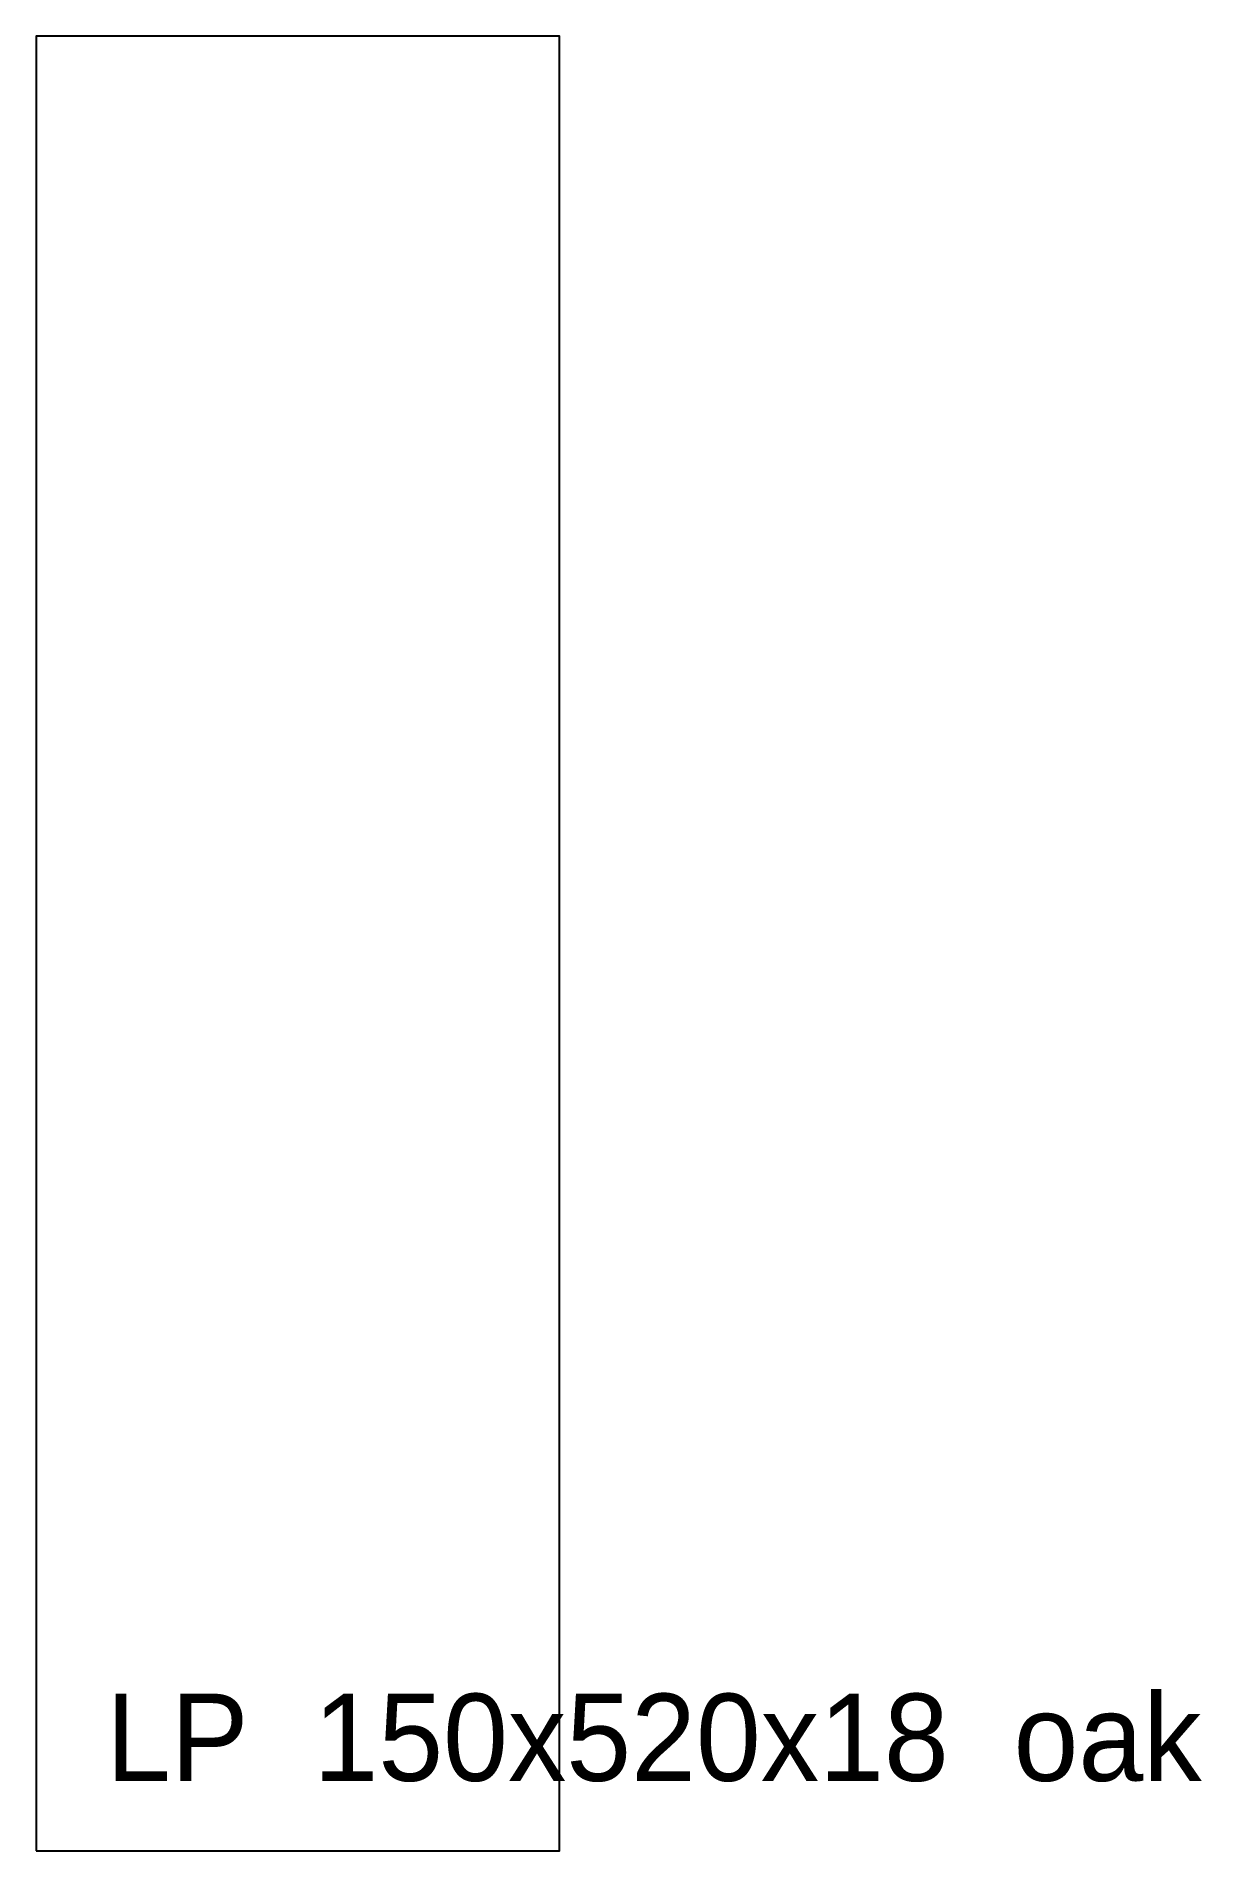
# Model space of a CAD drawing. Header units: millimetres. Extents: x 0 to 334, y 0 to 520.
import ezdxf

# ---------------------------------------------------------------- set-up
doc = ezdxf.new("R2010")
doc.units = ezdxf.units.MM
doc.layers.add('CUT', color=1, linetype='Continuous')
doc.layers.add('TEXT', color=7, linetype='Continuous')

msp = doc.modelspace()

# ---------------------------------------------------------------- linework, layer by layer
at = {"layer": 'CUT'}
msp.add_lwpolyline([(0, 0), (150, 0), (150, 520), (0, 520)], close=True, dxfattribs=at)

# ---------------------------------------------------------------- texts
at = {"layer": 'TEXT'}
msp.add_text('LP  150x520x18  oak', height=25, dxfattribs=at).set_placement((20, 20))

doc.saveas('drawing.dxf')
